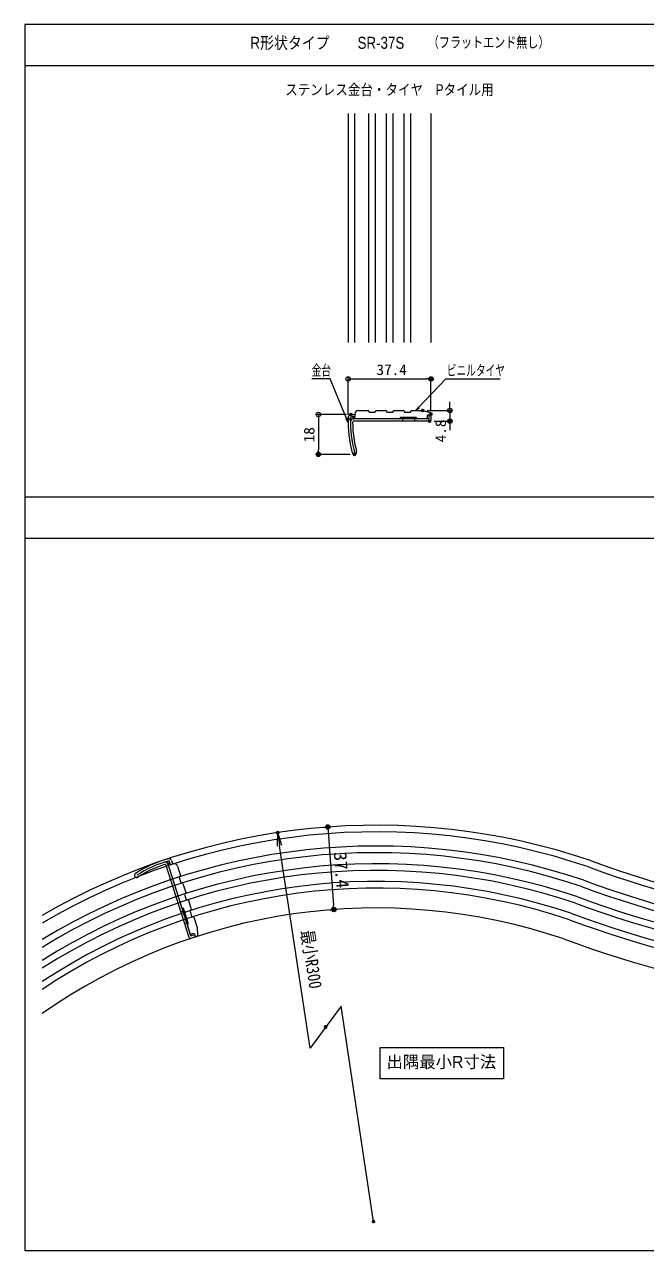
# Model space of a CAD drawing. Units: millimetres, scale not verified. Extents: x -400 to 400, y -277 to 277.
# Drawn here: x -400 to -120, y -277 to 277 of the extents above; entities that cross this region are included whole.
import ezdxf
from ezdxf.enums import TextEntityAlignment as Align

# ---------------------------------------------------------------- set-up
doc = ezdxf.new("R2010")
doc.units = ezdxf.units.MM
doc.header["$LTSCALE"] = 2
doc.header["$PDMODE"] = 32
doc.header["$PDSIZE"] = 1
for name, color, linetype, lineweight in [('0-0_zumenwaku', 6, 'Continuous', 9), ('0-2_0', 1, 'Continuous', 9), ('0-4_1', 3, 'Continuous', 9), ('0-5_sunpou', 7, 'Continuous', 9), ('0-9_CSLAYER33', 3, 'Continuous', 9), ('0-A_Rタイヤ', 3, 'Continuous', 9), ('0-E_7ユーザー', 4, 'Continuous', 9), ('0-F_6文字', 2, 'Continuous', 9)]:
    doc.layers.add(name, color=color, linetype=linetype, lineweight=lineweight)
doc.layers.add('0-1_moji', color=2, linetype='Continuous')
doc.layers.add('0-3_Defpoints', color=7, linetype='Continuous')
doc.styles.add('ＭＳ ゴシック', font='')
doc.styles.add('ＭＳ Ｐゴシック', font='')
doc.styles.get('ＭＳ ゴシック').set_extended_font_data('MS Gothic')
doc.styles.get('ＭＳ Ｐゴシック').set_extended_font_data('MS PGothic')

# ---------------------------------------------------------------- blocks, each defined once
blk = doc.blocks.new('_Origin')
at = {"layer": '0-2_0'}
blk.add_line((0, 0), (-2, 0), dxfattribs=at)
blk.add_circle((0, 0), 1, dxfattribs=at)
blk = doc.blocks.new('_Open')
at = {"layer": '0-2_0'}
blk.add_line((-2, 0.3333), (0, 0), dxfattribs=at)
blk.add_lwpolyline([(-2, -0.3333), (0, 0), (-2, 0)], dxfattribs=at)
blk = doc.blocks.new('MLeader1')
at = {"layer": '0-F_6文字', "color": 1}
blk.add_line((-209.186, 116.765), (-185.451, 116.765), dxfattribs=at)
at = {"layer": '0-F_6文字'}
blk.add_line((-221.826, 103.719), (-223.445, 102.498), dxfattribs=at)
at = {"layer": '0-F_6文字', "color": 1}
blk.add_lwpolyline([(-222.068, 103.949), (-209.906, 116.765), (-209.186, 116.765)], dxfattribs=at)
at = {"layer": '0-F_6文字'}
blk.add_lwpolyline([(-222.31, 104.178), (-223.445, 102.498), (-222.068, 103.949)], dxfattribs=at)
at = {"layer": '0-F_6文字', "style": 'ＭＳ ゴシック', "width": 0.65}
blk.add_text('ビニルタイヤ', height=4.809, dxfattribs=at).set_placement((-209.485, 116.822), align=Align.BOTTOM_LEFT)
blk = doc.blocks.new('MLeader2')
at = {"layer": '0-F_6文字', "color": 1}
blk.add_line((-262.837, 116.765), (-270.484, 116.765), dxfattribs=at)
at = {"layer": '0-F_6文字'}
blk.add_line((-254.481, 99.071), (-254.029, 97.094), dxfattribs=at)
at = {"layer": '0-F_6文字', "color": 1}
blk.add_lwpolyline([(-254.79, 98.944), (-262.117, 116.765), (-262.837, 116.765)], dxfattribs=at)
at = {"layer": '0-F_6文字'}
blk.add_lwpolyline([(-255.098, 98.817), (-254.029, 97.094), (-254.79, 98.944)], dxfattribs=at)
at = {"layer": '0-F_6文字', "style": 'ＭＳ ゴシック', "width": 0.65}
blk.add_text('金台', height=4.809, dxfattribs=at).set_placement((-270.484, 116.814), align=Align.BOTTOM_LEFT)

msp = doc.modelspace()

# ---------------------------------------------------------------- linework, layer by layer
at = {"layer": '0-0_zumenwaku'}
for p, q in [((-399.532, 258.409), (258.068, 258.409)), ((258.068, 63.406), (-399.932, 63.406)), ((-400.132, 44.882), (257.868, 44.882))]:
    msp.add_line(p, q, dxfattribs=at)
msp.add_lwpolyline([(-399.932, -277.068), (400.068, -277.068), (400.068, 276.932), (-399.932, 276.932)], close=True, dxfattribs=at)
at = {"layer": '0-2_0'}
for p, q in [((-254.031, 100.584), (-254.031, 117.765)), ((-252.031, 116.765), (-218.633, 116.765)), ((-216.633, 102.875), (-216.633, 117.765)), ((-208.09, 104.498), (-208.09, 106.498)), ((-254.777, 100.696), (-268.456, 100.696)), ((-218.403, 102.498), (-207.09, 102.498)), ((-208.09, 102.498), (-208.09, 97.698)), ((-267.456, 98.696), (-267.456, 84.698)), ((-215.233, 97.698), (-207.09, 97.698)), ((-208.09, 95.698), (-208.09, 93.698)), ((-253.186, 82.698), (-268.456, 82.698))]:
    msp.add_line(p, q, dxfattribs=at)
at = {"layer": '0-3_Defpoints'}
for p in [(-216.633, 116.765), (-252.777, 100.696), (-220.403, 102.498), (-216.633, 100.875), (-254.031, 98.584), (-217.233, 97.698), (-208.09, 97.698), (-267.456, 82.698), (-251.186, 82.698), (-285.849, -88.241), (-263.23, -85.711), (-260.485, -123.01), (-260.485, -123.01), (-264.224, -176.118), (-242.599, -263.996)]:
    msp.add_point(p, dxfattribs=at)
at = {"layer": '0-4_1'}
for p, q in [((-254.031, 236.693), (-254.031, 133.186)), ((-216.633, 236.693), (-216.633, 133.186))]:
    msp.add_line(p, q, dxfattribs=at)
at = {"layer": '0-5_sunpou'}
for p, q in [((-251.033, 133.186), (-251.033, 236.693)), ((-244.673, 133.186), (-244.673, 236.693)), ((-241.673, 133.186), (-241.673, 236.693)), ((-236.673, 133.186), (-236.673, 236.693)), ((-233.673, 133.186), (-233.673, 236.693)), ((-228.673, 133.186), (-228.673, 236.693)), ((-225.673, 133.186), (-225.673, 236.693))]:
    msp.add_line(p, q, dxfattribs=at)
at = {"layer": '0-9_CSLAYER33'}
for p, q in [((-251.033, 100.998), (-251.033, 99.498)), ((-249.533, 102.498), (-244.973, 102.498)), ((-244.673, 102.198), (-244.673, 101.998)), ((-244.373, 101.698), (-241.973, 101.698)), ((-241.673, 101.998), (-241.673, 102.198)), ((-241.373, 102.498), (-236.973, 102.498)), ((-236.673, 102.198), (-236.673, 101.998)), ((-236.373, 101.698), (-233.973, 101.698)), ((-233.673, 101.998), (-233.673, 102.198)), ((-233.373, 102.498), (-228.973, 102.498)), ((-228.673, 102.198), (-228.673, 101.998)), ((-228.373, 101.698), (-225.973, 101.698)), ((-225.673, 101.998), (-225.673, 102.198)), ((-225.373, 102.498), (-220.403, 102.498)), ((-217.833, 100.498), (-216.633, 100.498)), ((-217.633, 100.398), (-217.633, 98.798)), ((-217.533, 100.498), (-216.733, 100.498)), ((-217.133, 100.498), (-217.113, 100.498)), ((-216.633, 100.398), (-216.633, 98.298)), ((-251.033, 99.698), (-252.414, 99.698)), ((-251.033, 98.698), (-251.732, 98.698)), ((-251.633, 99.498), (-251.033, 99.498)), ((-217.733, 98.698), (-251.633, 98.698)), ((-217.233, 97.698), (-251.429, 97.698)), ((-230.633, 99.098), (-230.633, 98.898)), ((-229.383, 97.698), (-229.383, 98.698)), ((-223.883, 97.698), (-223.883, 98.698)), ((-325.859, -135.623), (-336.227, -103.036)), ((-335.154, -103.111), (-335.366, -102.445)), ((-325.057, -134.844), (-335.336, -102.539)), ((-334.201, -102.808), (-334.62, -101.491)), ((-334.574, -102.297), (-334.392, -102.869)), ((-332.962, -102.414), (-334.392, -102.869)), ((-331.078, -103.388), (-329.695, -107.734)), ((-330.276, -108.548), (-329.548, -110.835)), ((-329.89, -108.111), (-330.081, -108.171)), ((-329.171, -111.03), (-328.981, -110.969)), ((-328.604, -111.164), (-327.27, -115.357)), ((-327.85, -116.171), (-327.123, -118.458)), ((-327.465, -115.734), (-327.655, -115.795)), ((-326.746, -118.653), (-326.555, -118.593)), ((-326.178, -118.788), (-324.844, -122.981)), ((-329.543, -124.045), (-328.59, -123.742)), ((-328.587, -122.43), (-328.778, -122.49)), ((-325.425, -123.795), (-324.697, -126.082)), ((-325.039, -123.357), (-325.23, -123.418)), ((-324.32, -126.277), (-324.13, -126.216)), ((-323.753, -126.411), (-322.246, -131.147)), ((-327.875, -129.286), (-326.922, -128.983)), ((-323.104, -135.376), (-325.105, -136.013)), ((-323.407, -134.423), (-324.932, -134.909)), ((-323.372, -134.203), (-323.009, -135.346)), ((-323.281, -134.488), (-323.039, -135.251)), ((-323.16, -134.87), (-323.14, -134.87))]:
    msp.add_line(p, q, dxfattribs=at)
for points in [[(-252.706, 100.698), (-251.033, 100.698), (-251.033, 99.698)], [(-333.755, -100.91), (-333.248, -102.505), (-334.201, -102.808)]]:
    msp.add_lwpolyline(points, dxfattribs=at)
for centre, radius, start, end in [((-252.706, 99.398), 1.3, 90, 178.18586), ((-249.533, 100.998), 1.5, 90, 180), ((-244.973, 102.198), 0.3, 0, 90), ((-244.373, 101.998), 0.3, 180, 270), ((-241.973, 101.998), 0.3, 270, 0), ((-241.373, 102.198), 0.3, 90, 180), ((-236.973, 102.198), 0.3, 0, 90), ((-236.373, 101.998), 0.3, 180, 270), ((-233.973, 101.998), 0.3, 270, 0), ((-233.373, 102.198), 0.3, 90, 180), ((-228.973, 102.198), 0.3, 0, 90), ((-228.373, 101.998), 0.3, 180, 270), ((-225.973, 101.998), 0.3, 270, 0), ((-225.373, 102.198), 0.3, 90, 180), ((-217.533, 100.398), 0.1, 90, 180), ((-216.733, 100.398), 0.1, 0, 90), ((-199.033, 97.698), 55, 178.18586, 195.02611), ((-199.033, 97.698), 54, 178.49769, 195.02611), ((-251.732, 97.398), 1.3, 90, 180.32616), ((-252.414, 99.098), 0.6, 90, 178.49769), ((-251.633, 99.098), 0.4, 90, 270), ((-199.033, 97.698), 53, 180.65607, 195.02611), ((-251.429, 97.098), 0.6, 90, 180.65607), ((-230.833, 98.898), 0.2, 270, 0), ((-230.433, 99.098), 0.2, 90, 180), ((-217.733, 98.798), 0.1, 270, 0), ((-217.233, 98.298), 0.6, 270, 0), ((-251.186, 83.698), 1, 195.02611, 15.02611), ((-320.34, -152.967), 55, 105.83593, 122.67618), ((-320.34, -152.967), 54, 106.14776, 122.67618), ((-320.34, -152.967), 53, 108.30614, 122.67618), ((-336.605, -102.839), 1.3, 17.65007, 107.97623), ((-336.799, -103.218), 0.6, 17.65007, 108.30614), ((-335.192, -101.673), 0.6, 17.65007, 106.14776), ((-334.955, -102.418), 0.4, 17.65007, 197.65007), ((-334.994, -101.305), 1.3, 17.65007, 105.83593), ((-332.507, -103.843), 1.5, 17.65007, 107.65007), ((-349.494, -107.513), 1, 122.67618, 302.67618), ((-329.99, -108.457), 0.3, 107.65007, 197.65007), ((-329.981, -107.825), 0.3, 287.65007, 17.65007), ((-329.262, -110.744), 0.3, 197.65007, 287.65007), ((-328.89, -111.255), 0.3, 17.65007, 107.65007), ((-327.564, -116.08), 0.3, 107.65007, 197.65007), ((-327.556, -115.448), 0.3, 287.65007, 17.65007), ((-326.837, -118.367), 0.3, 197.65007, 287.65007), ((-326.464, -118.879), 0.3, 17.65007, 107.65007), ((-328.839, -122.3), 0.2, 197.65007, 287.65007), ((-328.527, -122.62), 0.2, 17.65007, 107.65007), ((-325.139, -123.704), 0.3, 107.65007, 197.65007), ((-325.13, -123.071), 0.3, 287.65007, 17.65007), ((-324.411, -125.991), 0.3, 197.65007, 287.65007), ((-324.039, -126.502), 0.3, 17.65007, 107.65007), ((-325.287, -135.441), 0.6, 197.65007, 287.65007), ((-324.962, -134.813), 0.1, 197.65007, 287.65007), ((-323.377, -134.519), 0.1, 17.65007, 107.65007), ((-323.134, -135.281), 0.1, 287.65007, 17.65007)]:
    msp.add_arc(centre, radius, start, end, dxfattribs=at)
at = {"layer": '0-A_Rタイヤ'}
for p, q in [((-220.403, 102.498), (-217.003, 101.587)), ((-218.333, 99.998), (-218.333, 99.198)), ((-216.633, 100.498), (-216.633, 101.104)), ((-223.333, 99.298), (-230.433, 99.298)), ((-223.583, 99.298), (-229.683, 99.298)), ((-223.133, 98.898), (-223.133, 99.098)), ((-218.833, 98.698), (-222.933, 98.698)), ((-326.184, -129.325), (-328.336, -122.56)), ((-326.259, -129.087), (-328.109, -123.274)), ((-325.391, -133.795), (-326.634, -129.888)), ((-326.504, -129.637), (-326.313, -129.577)), ((-322.246, -131.147), (-322.083, -134.663)), ((-324, -133.878), (-324.763, -134.12)), ((-323.009, -135.346), (-322.431, -135.162))]:
    msp.add_line(p, q, dxfattribs=at)
for centre, radius, start, end in [((-217.833, 99.998), 0.5, 90, 180), ((-217.133, 101.104), 0.5, 0, 75), ((-223.333, 99.098), 0.2, 0, 90), ((-222.933, 98.898), 0.2, 180, 270), ((-218.833, 99.198), 0.5, 270, 0), ((-326.443, -129.828), 0.2, 107.65007, 197.65007), ((-326.374, -129.386), 0.2, 287.65007, 17.65007), ((-324.914, -133.644), 0.5, 197.65007, 287.65007), ((-323.849, -134.354), 0.5, 17.65007, 107.65007), ((-322.583, -134.686), 0.5, 287.65007, 2.65007)]:
    msp.add_arc(centre, radius, start, end, dxfattribs=at)
at = {"layer": '0-E_7ユーザー', "color": 1}
for p, q in [((-265.225, -85.858), (-264.227, -85.784)), ((-263.083, -87.705), (-260.632, -121.015)), ((-262.48, -123.157), (-261.483, -123.083))]:
    msp.add_line(p, q, dxfattribs=at)
msp.add_lwpolyline([(-242.599, -263.996), (-257.244, -166.666), (-271.205, -185.571), (-284.957, -94.174)], dxfattribs=at)
at = {"layer": '0-E_7ユーザー', "color": 3}
msp.add_lwpolyline([(-239.605, -185.283), (-183.843, -185.283), (-183.843, -199.541), (-239.605, -199.541)], close=True, dxfattribs=at)
at = {"layer": '0-E_7ユーザー'}
for centre, radius, start, end in [((28.381, 368.241), 500, 249.76439, 296.28541), ((-241.212, -384.902), 300, 71.20545, 120.20573), ((-241.212, -384.902), 297, 71.2127, 120.54323), ((28.381, 368.241), 503, 249.76871, 296.11675), ((28.381, 368.241), 512.4, 249.78212, 295.60257), ((28.381, 368.241), 509.4, 249.77786, 295.76437), ((-241.212, -384.902), 290.6, 71.22846, 121.2907), ((-241.212, -384.902), 287.6, 71.236, 121.65465), ((28.381, 368.241), 517.4, 249.78919, 295.33755), ((-241.212, -384.902), 282.6, 71.24877, 122.28176), ((28.381, 368.241), 520.4, 249.79342, 295.18126), ((-241.212, -384.902), 279.6, 71.25657, 122.67096), ((-241.212, -384.902), 274.6, 71.2698, 123.34252), ((28.381, 368.241), 525.4, 249.80043, 294.92516), ((-241.212, -384.902), 271.6, 71.27788, 123.75991), ((28.381, 368.241), 528.4, 249.80462, 294.77408), ((28.381, 368.241), 537.4, 249.81711, 294.33202), ((-241.212, -384.902), 262.6, 71.30281, 125.08281)]:
    msp.add_arc(centre, radius, start, end, dxfattribs=at)

# ---------------------------------------------------------------- block references
at = {"layer": '0-2_0'}
for p, rotation in [((-254.031, 116.765), 180), ((-267.456, 100.696), 90), ((-208.09, 102.498), 270), ((-208.09, 97.698), 90), ((-267.456, 82.698), 270)]:
    msp.add_blockref('_Origin', p, dxfattribs=dict(at, rotation=rotation))
msp.add_blockref('_Origin', (-216.633, 116.765), dxfattribs=at)
at = {"layer": '0-E_7ユーザー', "xscale": 3, "yscale": 3, "rotation": 98.5568}
msp.add_blockref('_Open', (-285.849, -88.241), dxfattribs=at)
at = {"layer": '0-E_7ユーザー'}
for p, rotation in [((-263.23, -85.711), 94.20886), ((-260.485, -123.01), 274.20886)]:
    msp.add_blockref('_Origin', p, dxfattribs=dict(at, rotation=rotation))
at = {"layer": '0-F_6文字'}
for name in ['MLeader2', 'MLeader1']:
    msp.add_blockref(name, (0, 0), dxfattribs=at)

# ---------------------------------------------------------------- texts
at = {"layer": '0-1_moji', "style": 'ＭＳ Ｐゴシック'}
for s, height, width, p in [('R形状タイプ\u3000\u3000SR-37S', 5.423, 0.85, (-298.161, 264.322)), ('（フラットエンド無し）', 4.88, 0.75, (-218.055, 264.997)), ('ステンレス金台・タイヤ\u3000Pタイル用', 4.88, 0.85, (-282.458, 243.598))]:
    msp.add_text(s, height=height, dxfattribs=dict(at, width=width)).set_placement(p, align=Align.BOTTOM_LEFT)
msp.add_text('出隅最小R寸法', height=5.425, dxfattribs=at).set_placement((-236.724, -196.179), align=Align.BOTTOM_LEFT)
at = {"layer": '0-2_0', "color": 2, "style": 'ＭＳ ゴシック', "width": 1.05}
msp.add_text('37.4', height=4.809, dxfattribs=at).set_placement((-241.249, 117.089), align=Align.BOTTOM_LEFT)
for s, p in [('18', (-267.78, 88.114)), ('4.8', (-208.415, 88.114))]:
    msp.add_text(s, height=4.809, rotation=90, dxfattribs=at).set_placement(p, align=Align.BOTTOM_LEFT)
at = {"layer": '0-E_7ユーザー', "color": 2, "style": 'ＭＳ ゴシック'}
for s, rotation, width, p in [('37.4', 274.209, 1.05, (-262.239, -97.269)), ('最小R300', 278.557, 0.85, (-277.157, -132.898))]:
    msp.add_text(s, height=5.777, rotation=rotation, dxfattribs=dict(at, width=width)).set_placement(p, align=Align.BOTTOM_LEFT)

doc.saveas('drawing.dxf')
